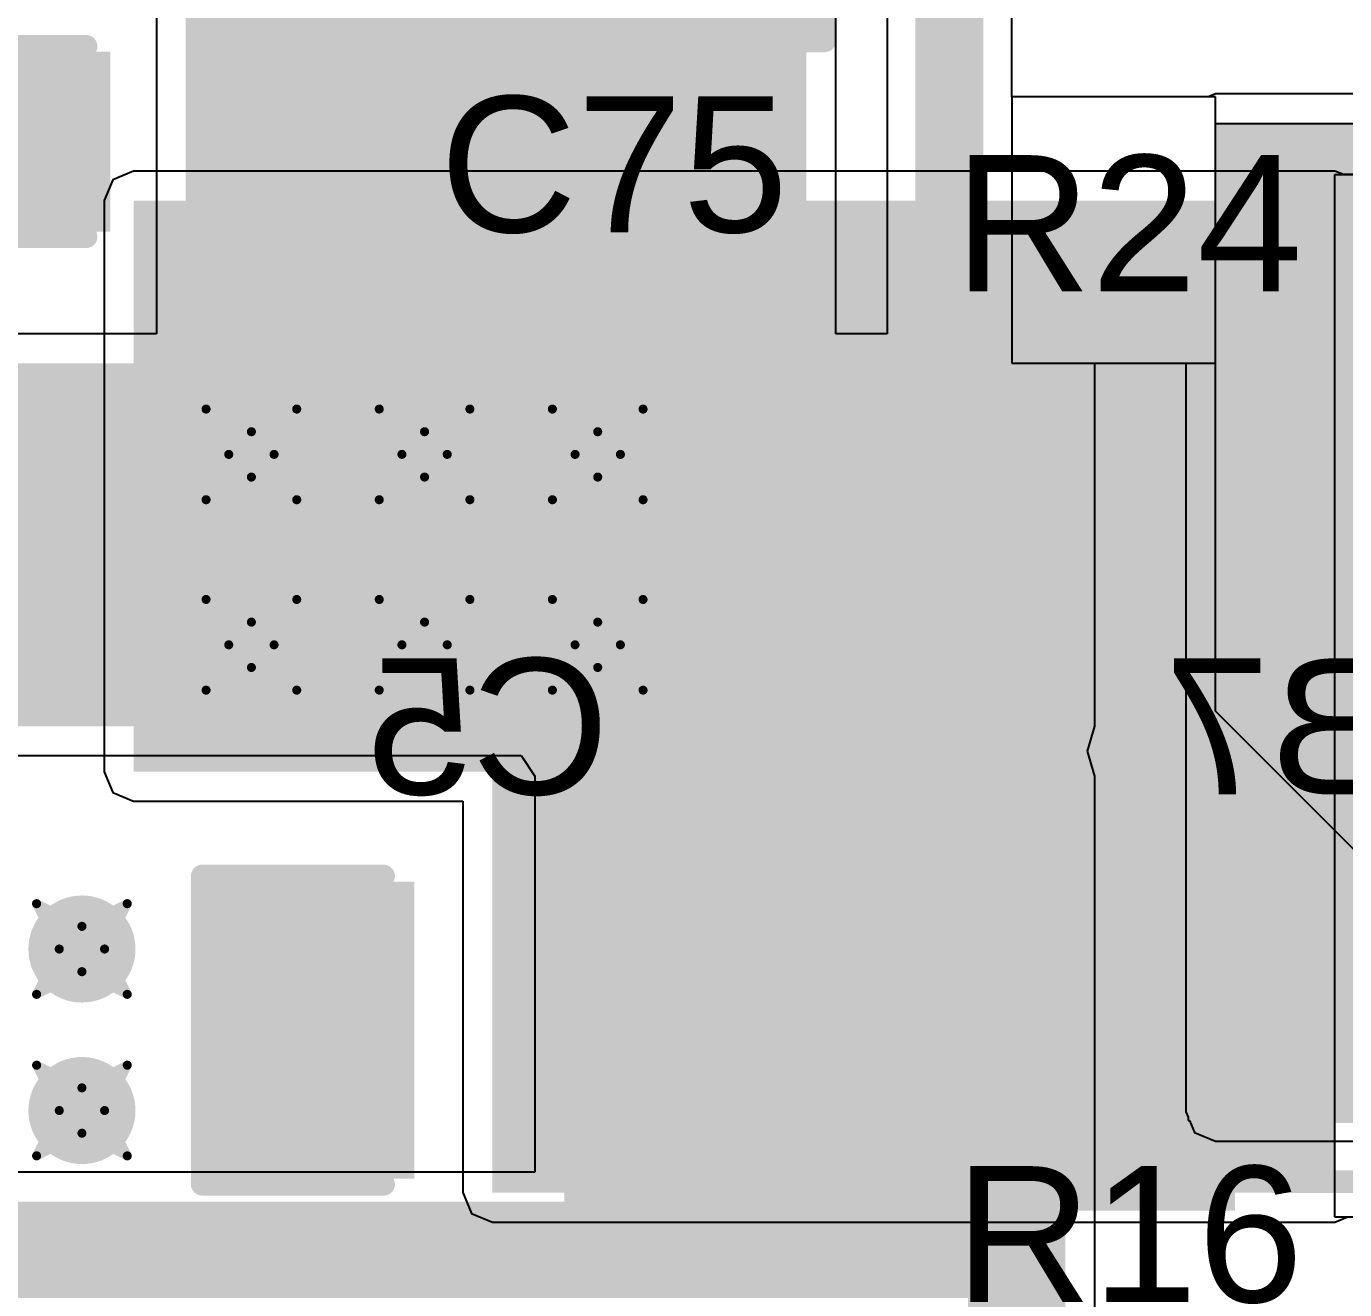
# Model space of a CAD drawing. Header units: inches. Extents: x -5 to 247, y -53 to 67.
# Drawn here: x 23.4 to 30.79, y -41.1 to -34.03 of the extents above; entities that cross this region are included whole.
import ezdxf

# ---------------------------------------------------------------- set-up
doc = ezdxf.new("R2010")
doc.units = ezdxf.units.IN
for name, color, linetype in [('Bottom Layer', 5, 'Continuous'), ('Bottom Overlay', 54, 'Continuous'), ('Bottom Paste', 16, 'Continuous'), ('Bottom Solder', 6, 'Continuous'), ('Drill Drawing', 1, 'Continuous'), ('Top Layer', 1, 'Continuous'), ('Top Overlay', 2, 'Continuous'), ('Top Paste', 8, 'Continuous'), ('Top Solder', 216, 'Continuous'), ('Via Holes', 16, 'Continuous')]:
    doc.layers.add(name, color=color, linetype=linetype)
doc.styles.add('Arial', font='', dxfattribs={"height": 0.2})
doc.styles.get('Arial').set_extended_font_data('Arial')

# ---------------------------------------------------------------- blocks, each defined once
blk = doc.blocks.new('R___1206_3')
at = {"layer": 'Top Layer'}
for points in [[(-2.032, 0.889), (-0.508, 0.889), (-0.508, -0.889), (-2.032, -0.889)], [(0.508, 0.889), (2.032, 0.889), (2.032, -0.889), (0.508, -0.889)]]:
    blk.add_hatch(color=1, dxfattribs=at).paths.add_polyline_path(points)
at = {"layer": 'Top Paste'}
for points in [[(-2.032, 0.889), (-0.508, 0.889), (-0.508, -0.889), (-2.032, -0.889)], [(0.508, 0.889), (2.032, 0.889), (2.032, -0.889), (0.508, -0.889)]]:
    blk.add_hatch(color=8, dxfattribs=at).paths.add_polyline_path(points)
at = {"layer": 'Top Solder'}
for points in [[(-2.1336, 0.9906), (-0.4064, 0.9906), (-0.4064, -0.9906), (-2.1336, -0.9906)], [(0.4064, 0.9906), (2.1336, 0.9906), (2.1336, -0.9906), (0.4064, -0.9906)]]:
    blk.add_hatch(color=216, dxfattribs=at).paths.add_polyline_path(points)
at = {"layer": 'Top Overlay'}
for points in [[(2.1336, 0.9906, 0.127, 0.127, 0), (-2.1336, 0.9906, 0.127, 0.127, 0)], [(-2.1336, 0.9906, 0.127, 0.127, 0), (-2.1336, -0.9906, 0.127, 0.127, 0)], [(2.1336, 0.9906, 0.127, 0.127, 0), (2.1336, -0.9906, 0.127, 0.127, 0)], [(2.1336, -0.9906, 0.127, 0.127, 0), (-2.1336, -0.9906, 0.127, 0.127, 0)]]:
    blk.add_lwpolyline(points, format="xyseb", dxfattribs=at)
for points in [[(-2.16535, 0.9906, 0.0635, 0.0635, 1), (-2.10185, 0.9906, 0.0635, 0.0635, 1)], [(-2.16535, 0.9906, 0.0635, 0.0635, 1), (-2.10185, 0.9906, 0.0635, 0.0635, 1)], [(2.10185, 0.9906, 0.0635, 0.0635, 1), (2.16535, 0.9906, 0.0635, 0.0635, 1)], [(2.10185, 0.9906, 0.0635, 0.0635, 1), (2.16535, 0.9906, 0.0635, 0.0635, 1)], [(-2.16535, -0.9906, 0.0635, 0.0635, 1), (-2.10185, -0.9906, 0.0635, 0.0635, 1)], [(-2.16535, -0.9906, 0.0635, 0.0635, 1), (-2.10185, -0.9906, 0.0635, 0.0635, 1)], [(2.10185, -0.9906, 0.0635, 0.0635, 1), (2.16535, -0.9906, 0.0635, 0.0635, 1)], [(2.10185, -0.9906, 0.0635, 0.0635, 1), (2.16535, -0.9906, 0.0635, 0.0635, 1)]]:
    blk.add_lwpolyline(points, format="xyseb", close=True, dxfattribs=at)
blk = doc.blocks.new('R___1206_4')
at = {"layer": 'Top Layer'}
for points in [[(-2.032, 0.889), (-0.508, 0.889), (-0.508, -0.889), (-2.032, -0.889)], [(0.508, 0.889), (2.032, 0.889), (2.032, -0.889), (0.508, -0.889)]]:
    blk.add_hatch(color=1, dxfattribs=at).paths.add_polyline_path(points)
at = {"layer": 'Top Paste'}
for points in [[(-2.032, 0.889), (-0.508, 0.889), (-0.508, -0.889), (-2.032, -0.889)], [(0.508, 0.889), (2.032, 0.889), (2.032, -0.889), (0.508, -0.889)]]:
    blk.add_hatch(color=8, dxfattribs=at).paths.add_polyline_path(points)
at = {"layer": 'Top Solder'}
for points in [[(-2.1336, 0.9906), (-0.4064, 0.9906), (-0.4064, -0.9906), (-2.1336, -0.9906)], [(0.4064, 0.9906), (2.1336, 0.9906), (2.1336, -0.9906), (0.4064, -0.9906)]]:
    blk.add_hatch(color=216, dxfattribs=at).paths.add_polyline_path(points)
at = {"layer": 'Top Overlay'}
for points in [[(2.1336, 0.9906, 0.127, 0.127, 0), (-2.1336, 0.9906, 0.127, 0.127, 0)], [(-2.1336, 0.9906, 0.127, 0.127, 0), (-2.1336, -0.9906, 0.127, 0.127, 0)], [(2.1336, 0.9906, 0.127, 0.127, 0), (2.1336, -0.9906, 0.127, 0.127, 0)], [(2.1336, -0.9906, 0.127, 0.127, 0), (-2.1336, -0.9906, 0.127, 0.127, 0)]]:
    blk.add_lwpolyline(points, format="xyseb", dxfattribs=at)
for points in [[(-2.16535, 0.9906, 0.0635, 0.0635, 1), (-2.10185, 0.9906, 0.0635, 0.0635, 1)], [(-2.16535, 0.9906, 0.0635, 0.0635, 1), (-2.10185, 0.9906, 0.0635, 0.0635, 1)], [(2.10185, 0.9906, 0.0635, 0.0635, 1), (2.16535, 0.9906, 0.0635, 0.0635, 1)], [(2.10185, 0.9906, 0.0635, 0.0635, 1), (2.16535, 0.9906, 0.0635, 0.0635, 1)], [(-2.16535, -0.9906, 0.0635, 0.0635, 1), (-2.10185, -0.9906, 0.0635, 0.0635, 1)], [(-2.16535, -0.9906, 0.0635, 0.0635, 1), (-2.10185, -0.9906, 0.0635, 0.0635, 1)], [(2.10185, -0.9906, 0.0635, 0.0635, 1), (2.16535, -0.9906, 0.0635, 0.0635, 1)], [(2.10185, -0.9906, 0.0635, 0.0635, 1), (2.16535, -0.9906, 0.0635, 0.0635, 1)]]:
    blk.add_lwpolyline(points, format="xyseb", close=True, dxfattribs=at)
blk = doc.blocks.new('R___0805_29')
at = {"layer": 'Top Layer'}
for points in [[(-1.524, 0.635), (-0.508, 0.635), (-0.508, -0.635), (-1.524, -0.635)], [(0.508, 0.635), (1.524, 0.635), (1.524, -0.635), (0.508, -0.635)]]:
    blk.add_hatch(color=1, dxfattribs=at).paths.add_polyline_path(points)
at = {"layer": 'Top Paste'}
for points in [[(-1.524, 0.635), (-0.508, 0.635), (-0.508, -0.635), (-1.524, -0.635)], [(0.508, 0.635), (1.524, 0.635), (1.524, -0.635), (0.508, -0.635)]]:
    blk.add_hatch(color=8, dxfattribs=at).paths.add_polyline_path(points)
at = {"layer": 'Top Solder'}
for points in [[(-1.6256, 0.7366), (-0.4064, 0.7366), (-0.4064, -0.7366), (-1.6256, -0.7366)], [(0.4064, 0.7366), (1.6256, 0.7366), (1.6256, -0.7366), (0.4064, -0.7366)]]:
    blk.add_hatch(color=216, dxfattribs=at).paths.add_polyline_path(points)
at = {"layer": 'Top Overlay'}
for points in [[(-1.6256, -0.7366, 0.127, 0.127, 0), (-1.6256, 0.7366, 0.127, 0.127, 0)], [(1.6256, 0.7366, 0.127, 0.127, 0), (-1.6256, 0.7366, 0.127, 0.127, 0)], [(1.6256, -0.7366, 0.127, 0.127, 0), (1.6256, 0.7366, 0.127, 0.127, 0)], [(1.6256, -0.7366, 0.127, 0.127, 0), (-1.6256, -0.7366, 0.127, 0.127, 0)]]:
    blk.add_lwpolyline(points, format="xyseb", dxfattribs=at)
for points in [[(-1.65735, 0.7366, 0.0635, 0.0635, 1), (-1.59385, 0.7366, 0.0635, 0.0635, 1)], [(-1.65735, 0.7366, 0.0635, 0.0635, 1), (-1.59385, 0.7366, 0.0635, 0.0635, 1)], [(1.59385, 0.7366, 0.0635, 0.0635, 1), (1.65735, 0.7366, 0.0635, 0.0635, 1)], [(1.59385, 0.7366, 0.0635, 0.0635, 1), (1.65735, 0.7366, 0.0635, 0.0635, 1)], [(-1.65735, -0.7366, 0.0635, 0.0635, 1), (-1.59385, -0.7366, 0.0635, 0.0635, 1)], [(-1.65735, -0.7366, 0.0635, 0.0635, 1), (-1.59385, -0.7366, 0.0635, 0.0635, 1)], [(1.59385, -0.7366, 0.0635, 0.0635, 1), (1.65735, -0.7366, 0.0635, 0.0635, 1)], [(1.59385, -0.7366, 0.0635, 0.0635, 1), (1.65735, -0.7366, 0.0635, 0.0635, 1)]]:
    blk.add_lwpolyline(points, format="xyseb", close=True, dxfattribs=at)
blk = doc.blocks.new('C___0805_B_53')
at = {"layer": 'Bottom Layer'}
for points in [[(-1.524, 0.762), (-0.508, 0.762), (-0.508, -0.762), (-1.524, -0.762)], [(0.508, 0.762), (1.524, 0.762), (1.524, -0.762), (0.508, -0.762)]]:
    blk.add_hatch(color=5, dxfattribs=at).paths.add_polyline_path(points)
at = {"layer": 'Bottom Paste'}
for points in [[(-1.524, 0.762), (-0.508, 0.762), (-0.508, -0.762), (-1.524, -0.762)], [(0.508, 0.762), (1.524, 0.762), (1.524, -0.762), (0.508, -0.762)]]:
    blk.add_hatch(color=16, dxfattribs=at).paths.add_polyline_path(points)
at = {"layer": 'Bottom Solder'}
for points in [[(-1.594, 0.832), (-0.438, 0.832), (-0.438, -0.832), (-1.594, -0.832)], [(0.438, 0.832), (1.594, 0.832), (1.594, -0.832), (0.438, -0.832)]]:
    blk.add_hatch(color=6, dxfattribs=at).paths.add_polyline_path(points)
at = {"layer": 'Bottom Overlay'}
for points in [[(-1.6256, 0.8636, 0.127, 0.127, 0), (-0.6096, 0.8636, 0.127, 0.127, 0)], [(-1.6256, -0.8636, 0.127, 0.127, 0), (-1.6256, 0.8636, 0.127, 0.127, 0)], [(0.6096, 0.8636, 0.127, 0.127, 0), (1.6256, 0.8636, 0.127, 0.127, 0)], [(1.6256, -0.8636, 0.127, 0.127, 0), (1.6256, 0.8636, 0.127, 0.127, 0)], [(-1.6256, -0.8636, 0.127, 0.127, 0), (-0.6096, -0.8636, 0.127, 0.127, 0)], [(0.6096, -0.8636, 0.127, 0.127, 0), (1.6256, -0.8636, 0.127, 0.127, 0)]]:
    blk.add_lwpolyline(points, format="xyseb", dxfattribs=at)
for points in [[(-1.6574, 0.8636, 0.0635, 0.0635, 1), (-1.5938, 0.8636, 0.0635, 0.0635, 1)], [(-1.6574, 0.8636, 0.0635, 0.0635, 1), (-1.5938, 0.8636, 0.0635, 0.0635, 1)], [(-0.6413, 0.8636, 0.0635, 0.0635, 1), (-0.5778, 0.8636, 0.0635, 0.0635, 1)], [(0.5778, 0.8636, 0.0635, 0.0635, 1), (0.6413, 0.8636, 0.0635, 0.0635, 1)], [(1.5938, 0.8636, 0.0635, 0.0635, 1), (1.6574, 0.8636, 0.0635, 0.0635, 1)], [(1.5938, 0.8636, 0.0635, 0.0635, 1), (1.6574, 0.8636, 0.0635, 0.0635, 1)], [(-1.6574, -0.8636, 0.0635, 0.0635, 1), (-1.5938, -0.8636, 0.0635, 0.0635, 1)], [(-1.6574, -0.8636, 0.0635, 0.0635, 1), (-1.5938, -0.8636, 0.0635, 0.0635, 1)], [(-0.6413, -0.8636, 0.0635, 0.0635, 1), (-0.5778, -0.8636, 0.0635, 0.0635, 1)], [(0.5778, -0.8636, 0.0635, 0.0635, 1), (0.6413, -0.8636, 0.0635, 0.0635, 1)], [(1.5938, -0.8636, 0.0635, 0.0635, 1), (1.6574, -0.8636, 0.0635, 0.0635, 1)], [(1.5938, -0.8636, 0.0635, 0.0635, 1), (1.6574, -0.8636, 0.0635, 0.0635, 1)]]:
    blk.add_lwpolyline(points, format="xyseb", close=True, dxfattribs=at)
blk = doc.blocks.new('IND_1206_B_98')
at = {"layer": 'Bottom Layer'}
for points in [[(-2.06, 0.91), (-0.66, 0.91), (-0.66, -0.91), (-2.06, -0.91)], [(0.66, 0.91), (2.06, 0.91), (2.06, -0.91), (0.66, -0.91)]]:
    blk.add_hatch(color=5, dxfattribs=at).paths.add_polyline_path(points)
at = {"layer": 'Bottom Paste'}
for points in [[(-2.06, 0.91), (-0.66, 0.91), (-0.66, -0.91), (-2.06, -0.91)], [(0.66, 0.91), (2.06, 0.91), (2.06, -0.91), (0.66, -0.91)]]:
    blk.add_hatch(color=16, dxfattribs=at).paths.add_polyline_path(points)
at = {"layer": 'Bottom Solder'}
for points in [[(-2.1616, 1.0116), (-0.5584, 1.0116), (-0.5584, -1.0116), (-2.1616, -1.0116)], [(0.5584, 1.0116), (2.1616, 1.0116), (2.1616, -1.0116), (0.5584, -1.0116)]]:
    blk.add_hatch(color=6, dxfattribs=at).paths.add_polyline_path(points)
at = {"layer": 'Bottom Overlay'}
for points in [[(0.34, 0.8492, 0.127, 0.127, 0), (-0.34, 0.8492, 0.127, 0.127, 0)], [(0.34, -0.8492, 0.127, 0.127, 0), (-0.34, -0.8492, 0.127, 0.127, 0)]]:
    blk.add_lwpolyline(points, format="xyseb", dxfattribs=at)
for points in [[(-0.3717, 0.8492, 0.0635, 0.0635, 1), (-0.3082, 0.8492, 0.0635, 0.0635, 1)], [(0.3082, 0.8492, 0.0635, 0.0635, 1), (0.3717, 0.8492, 0.0635, 0.0635, 1)], [(-0.3717, -0.8492, 0.0635, 0.0635, 1), (-0.3082, -0.8492, 0.0635, 0.0635, 1)], [(0.3082, -0.8492, 0.0635, 0.0635, 1), (0.3717, -0.8492, 0.0635, 0.0635, 1)]]:
    blk.add_lwpolyline(points, format="xyseb", close=True, dxfattribs=at)
blk = doc.blocks.new('C___0603_103')
at = {"layer": 'Top Layer'}
for points in [[(-0.381, 0.4445), (-0.381, -0.4445), (-1.143, -0.4445), (-1.143, 0.4445)], [(1.143, 0.4445), (1.143, -0.4445), (0.381, -0.4445), (0.381, 0.4445)]]:
    blk.add_hatch(color=1, dxfattribs=at).paths.add_polyline_path(points)
at = {"layer": 'Top Paste'}
for points in [[(-0.381, 0.4445), (-0.381, -0.4445), (-1.143, -0.4445), (-1.143, 0.4445)], [(1.143, 0.4445), (1.143, -0.4445), (0.381, -0.4445), (0.381, 0.4445)]]:
    blk.add_hatch(color=8, dxfattribs=at).paths.add_polyline_path(points)
at = {"layer": 'Top Solder'}
for points in [[(-0.321, 0.5045), (-0.321, -0.5045), (-1.203, -0.5045), (-1.203, 0.5045)], [(1.203, 0.5045), (1.203, -0.5045), (0.321, -0.5045), (0.321, 0.5045)]]:
    blk.add_hatch(color=216, dxfattribs=at).paths.add_polyline_path(points)
at = {"layer": 'Top Overlay'}
for points in [[(-1.2446, 0.5334, 0.127, 0.127, 0), (-0.4572, 0.5334, 0.127, 0.127, 0)], [(-1.2446, -0.5334, 0.127, 0.127, 0), (-1.2446, 0.5334, 0.127, 0.127, 0)], [(0.4572, 0.5334, 0.127, 0.127, 0), (1.2446, 0.5334, 0.127, 0.127, 0)], [(1.2446, -0.5334, 0.127, 0.127, 0), (1.2446, 0.5334, 0.127, 0.127, 0)], [(-1.2446, -0.5334, 0.127, 0.127, 0), (-0.4572, -0.5334, 0.127, 0.127, 0)], [(0.4572, -0.5334, 0.127, 0.127, 0), (1.2446, -0.5334, 0.127, 0.127, 0)]]:
    blk.add_lwpolyline(points, format="xyseb", dxfattribs=at)
for points in [[(-1.2764, 0.5334, 0.0635, 0.0635, 1), (-1.2128, 0.5334, 0.0635, 0.0635, 1)], [(-1.2764, 0.5334, 0.0635, 0.0635, 1), (-1.2128, 0.5334, 0.0635, 0.0635, 1)], [(-0.4889, 0.5334, 0.0635, 0.0635, 1), (-0.4254, 0.5334, 0.0635, 0.0635, 1)], [(0.4254, 0.5334, 0.0635, 0.0635, 1), (0.4889, 0.5334, 0.0635, 0.0635, 1)], [(1.2128, 0.5334, 0.0635, 0.0635, 1), (1.2764, 0.5334, 0.0635, 0.0635, 1)], [(1.2128, 0.5334, 0.0635, 0.0635, 1), (1.2764, 0.5334, 0.0635, 0.0635, 1)], [(-1.2764, -0.5334, 0.0635, 0.0635, 1), (-1.2128, -0.5334, 0.0635, 0.0635, 1)], [(-1.2764, -0.5334, 0.0635, 0.0635, 1), (-1.2128, -0.5334, 0.0635, 0.0635, 1)], [(-0.4889, -0.5334, 0.0635, 0.0635, 1), (-0.4254, -0.5334, 0.0635, 0.0635, 1)], [(0.4254, -0.5334, 0.0635, 0.0635, 1), (0.4889, -0.5334, 0.0635, 0.0635, 1)], [(1.2128, -0.5334, 0.0635, 0.0635, 1), (1.2764, -0.5334, 0.0635, 0.0635, 1)], [(1.2128, -0.5334, 0.0635, 0.0635, 1), (1.2764, -0.5334, 0.0635, 0.0635, 1)]]:
    blk.add_lwpolyline(points, format="xyseb", close=True, dxfattribs=at)

msp = doc.modelspace()

# ---------------------------------------------------------------- hatches: boundary and pattern name
at = {"layer": 'Bottom Layer'}
for points in [[(24.003, -38.2016), (30.734, -38.2016), (30.734, -35.0012), (24.003, -35.0012)], [(26.0136, -40.5594), (30.734, -40.5594), (30.734, -35.0012), (26.0136, -35.0012)]]:
    msp.add_hatch(color=5, dxfattribs=at).paths.add_polyline_path(points)
h = msp.add_hatch(color=5, dxfattribs=at)
edge = h.paths.add_edge_path()
edge.add_arc((24.6634, -36.4236), 0.3, 0, 360)
h = msp.add_hatch(color=5, dxfattribs=at)
edge = h.paths.add_edge_path()
edge.add_arc((25.6337, -36.4236), 0.3, 0, 360)
h = msp.add_hatch(color=5, dxfattribs=at)
edge = h.paths.add_edge_path()
edge.add_arc((26.6039, -36.4236), 0.3, 0, 360)
h = msp.add_hatch(color=5, dxfattribs=at)
edge = h.paths.add_edge_path()
edge.add_arc((24.6634, -37.4904), 0.3, 0, 360)
h = msp.add_hatch(color=5, dxfattribs=at)
edge = h.paths.add_edge_path()
edge.add_arc((25.6337, -37.4904), 0.3, 0, 360)
h = msp.add_hatch(color=5, dxfattribs=at)
edge = h.paths.add_edge_path()
edge.add_arc((26.6039, -37.4904), 0.3, 0, 360)
h = msp.add_hatch(color=5, dxfattribs=at)
edge = h.paths.add_edge_path()
edge.add_arc((23.7138, -39.1948), 0.3, 0, 360)
h = msp.add_hatch(color=5, dxfattribs=at)
edge = h.paths.add_edge_path()
edge.add_arc((23.7138, -40.0998), 0.3, 0, 360)
at = {"layer": 'Top Layer'}
for points in [[(24.2957, -37.9463), (27.7737, -37.9463), (27.7737, -33.004), (24.2957, -33.004)], [(30.065, -40.1066), (35.5604, -40.1066), (35.5604, -34.5694), (30.065, -34.5694)], [(16.0909, -37.9463), (29.224, -37.9463), (29.224, -35.9133), (16.0909, -35.9133)], [(26.416, -42.5862), (29.224, -42.5862), (29.224, -38.226), (26.416, -38.226)], [(14.8646, -42.7378), (29.2236, -42.7378), (29.2236, -40.6109), (14.8646, -40.6109)]]:
    msp.add_hatch(color=1, dxfattribs=at).paths.add_polyline_path(points)
h = msp.add_hatch(color=1, dxfattribs=at)
edge = h.paths.add_edge_path()
edge.add_arc((24.6634, -36.4236), 0.3, 0, 360)
h = msp.add_hatch(color=1, dxfattribs=at)
edge = h.paths.add_edge_path()
edge.add_arc((25.6337, -36.4236), 0.3, 0, 360)
h = msp.add_hatch(color=1, dxfattribs=at)
edge = h.paths.add_edge_path()
edge.add_arc((26.6039, -36.4236), 0.3, 0, 360)
h = msp.add_hatch(color=1, dxfattribs=at)
edge = h.paths.add_edge_path()
edge.add_arc((24.6634, -37.4904), 0.3, 0, 360)
h = msp.add_hatch(color=1, dxfattribs=at)
edge = h.paths.add_edge_path()
edge.add_arc((25.6337, -37.4904), 0.3, 0, 360)
h = msp.add_hatch(color=1, dxfattribs=at)
edge = h.paths.add_edge_path()
edge.add_arc((26.6039, -37.4904), 0.3, 0, 360)
h = msp.add_hatch(color=1, dxfattribs=at)
edge = h.paths.add_edge_path()
edge.add_arc((23.7138, -39.1948), 0.3, 0, 360)
h = msp.add_hatch(color=1, dxfattribs=at)
edge = h.paths.add_edge_path()
edge.add_arc((23.7138, -40.0998), 0.3, 0, 360)
at = {"layer": 'Via Holes'}
h = msp.add_hatch(color=7, dxfattribs=at)
edge = h.paths.add_edge_path()
edge.add_arc((24.6634, -36.4236), 0.15, 0, 360)
h = msp.add_hatch(color=7, dxfattribs=at)
edge = h.paths.add_edge_path()
edge.add_arc((25.6337, -36.4236), 0.15, 0, 360)
h = msp.add_hatch(color=7, dxfattribs=at)
edge = h.paths.add_edge_path()
edge.add_arc((26.6039, -36.4236), 0.15, 0, 360)
h = msp.add_hatch(color=7, dxfattribs=at)
edge = h.paths.add_edge_path()
edge.add_arc((24.6634, -37.4904), 0.15, 0, 360)
h = msp.add_hatch(color=7, dxfattribs=at)
edge = h.paths.add_edge_path()
edge.add_arc((25.6337, -37.4904), 0.15, 0, 360)
h = msp.add_hatch(color=7, dxfattribs=at)
edge = h.paths.add_edge_path()
edge.add_arc((26.6039, -37.4904), 0.15, 0, 360)
h = msp.add_hatch(color=7, dxfattribs=at)
edge = h.paths.add_edge_path()
edge.add_arc((23.7138, -39.1948), 0.15, 0, 360)
h = msp.add_hatch(color=7, dxfattribs=at)
edge = h.paths.add_edge_path()
edge.add_arc((23.7138, -40.0998), 0.15, 0, 360)

# ---------------------------------------------------------------- linework, layer by layer
at = {"layer": 'Bottom Layer'}
for p, q in [((24.003, -34.8362), (23.8864, -34.8846)), ((30.734, -34.8362), (24.003, -34.8362)), ((30.782, -34.8561), (30.734, -34.8362)), ((30.734, -40.6966), (30.734, -34.8561)), ((30.734, -34.8561), (31.394, -34.8561)), ((31.346, -34.8561), (30.782, -34.8561)), ((23.8864, -34.8846), (23.838, -35.0012)), ((23.838, -35.0012), (23.838, -38.2016)), ((23.838, -38.2016), (23.8864, -38.3182)), ((23.8864, -38.3182), (24.003, -38.3666)), ((24.003, -38.3666), (25.8487, -38.3666)), ((25.8487, -38.3666), (25.8487, -40.5594)), ((25.8487, -40.5594), (25.897, -40.676)), ((25.897, -40.676), (26.0136, -40.7244)), ((31.394, -40.6966), (30.734, -40.6966)), ((30.734, -40.7244), (30.8011, -40.6966)), ((26.0136, -40.7244), (30.734, -40.7244))]:
    msp.add_line(p, q, dxfattribs=at)
at = {"layer": 'Drill Drawing'}
for points in [[(24.4094, -36.1696, 0.0508, 0.0508, 0), (24.6634, -36.2966, 0.0508, 0.0508, 0)], [(24.4094, -36.1696, 0.0508, 0.0508, 0), (24.5364, -36.4236, 0.0508, 0.0508, 0)], [(24.6634, -36.2966, 0.0508, 0.0508, 0), (24.9174, -36.1696, 0.0508, 0.0508, 0)], [(24.7904, -36.4236, 0.0508, 0.0508, 0), (24.9174, -36.1696, 0.0508, 0.0508, 0)], [(25.3797, -36.1696, 0.0508, 0.0508, 0), (25.6337, -36.2966, 0.0508, 0.0508, 0)], [(25.3797, -36.1696, 0.0508, 0.0508, 0), (25.5067, -36.4236, 0.0508, 0.0508, 0)], [(25.6337, -36.2966, 0.0508, 0.0508, 0), (25.8877, -36.1696, 0.0508, 0.0508, 0)], [(25.7607, -36.4236, 0.0508, 0.0508, 0), (25.8877, -36.1696, 0.0508, 0.0508, 0)], [(26.3499, -36.1696, 0.0508, 0.0508, 0), (26.6039, -36.2966, 0.0508, 0.0508, 0)], [(26.3499, -36.1696, 0.0508, 0.0508, 0), (26.4769, -36.4236, 0.0508, 0.0508, 0)], [(26.6039, -36.2966, 0.0508, 0.0508, 0), (26.8579, -36.1696, 0.0508, 0.0508, 0)], [(26.7309, -36.4236, 0.0508, 0.0508, 0), (26.8579, -36.1696, 0.0508, 0.0508, 0)], [(24.4094, -36.6776, 0.0508, 0.0508, 0), (24.5364, -36.4236, 0.0508, 0.0508, 0)], [(24.7904, -36.4236, 0.0508, 0.0508, 0), (24.9174, -36.6776, 0.0508, 0.0508, 0)], [(25.3797, -36.6776, 0.0508, 0.0508, 0), (25.5067, -36.4236, 0.0508, 0.0508, 0)], [(25.7607, -36.4236, 0.0508, 0.0508, 0), (25.8877, -36.6776, 0.0508, 0.0508, 0)], [(26.3499, -36.6776, 0.0508, 0.0508, 0), (26.4769, -36.4236, 0.0508, 0.0508, 0)], [(26.7309, -36.4236, 0.0508, 0.0508, 0), (26.8579, -36.6776, 0.0508, 0.0508, 0)], [(24.4094, -36.6776, 0.0508, 0.0508, 0), (24.6634, -36.5506, 0.0508, 0.0508, 0)], [(24.6634, -36.5506, 0.0508, 0.0508, 0), (24.9174, -36.6776, 0.0508, 0.0508, 0)], [(25.3797, -36.6776, 0.0508, 0.0508, 0), (25.6337, -36.5506, 0.0508, 0.0508, 0)], [(25.6337, -36.5506, 0.0508, 0.0508, 0), (25.8877, -36.6776, 0.0508, 0.0508, 0)], [(26.3499, -36.6776, 0.0508, 0.0508, 0), (26.6039, -36.5506, 0.0508, 0.0508, 0)], [(26.6039, -36.5506, 0.0508, 0.0508, 0), (26.8579, -36.6776, 0.0508, 0.0508, 0)], [(24.4094, -37.2364, 0.0508, 0.0508, 0), (24.6634, -37.3634, 0.0508, 0.0508, 0)], [(24.4094, -37.2364, 0.0508, 0.0508, 0), (24.5364, -37.4904, 0.0508, 0.0508, 0)], [(24.6634, -37.3634, 0.0508, 0.0508, 0), (24.9174, -37.2364, 0.0508, 0.0508, 0)], [(24.7904, -37.4904, 0.0508, 0.0508, 0), (24.9174, -37.2364, 0.0508, 0.0508, 0)], [(25.3797, -37.2364, 0.0508, 0.0508, 0), (25.6337, -37.3634, 0.0508, 0.0508, 0)], [(25.3797, -37.2364, 0.0508, 0.0508, 0), (25.5067, -37.4904, 0.0508, 0.0508, 0)], [(25.6337, -37.3634, 0.0508, 0.0508, 0), (25.8877, -37.2364, 0.0508, 0.0508, 0)], [(25.7607, -37.4904, 0.0508, 0.0508, 0), (25.8877, -37.2364, 0.0508, 0.0508, 0)], [(26.3499, -37.2364, 0.0508, 0.0508, 0), (26.6039, -37.3634, 0.0508, 0.0508, 0)], [(26.3499, -37.2364, 0.0508, 0.0508, 0), (26.4769, -37.4904, 0.0508, 0.0508, 0)], [(26.6039, -37.3634, 0.0508, 0.0508, 0), (26.8579, -37.2364, 0.0508, 0.0508, 0)], [(26.7309, -37.4904, 0.0508, 0.0508, 0), (26.8579, -37.2364, 0.0508, 0.0508, 0)], [(24.4094, -37.7444, 0.0508, 0.0508, 0), (24.5364, -37.4904, 0.0508, 0.0508, 0)], [(24.7904, -37.4904, 0.0508, 0.0508, 0), (24.9174, -37.7444, 0.0508, 0.0508, 0)], [(25.3797, -37.7444, 0.0508, 0.0508, 0), (25.5067, -37.4904, 0.0508, 0.0508, 0)], [(25.7607, -37.4904, 0.0508, 0.0508, 0), (25.8877, -37.7444, 0.0508, 0.0508, 0)], [(26.3499, -37.7444, 0.0508, 0.0508, 0), (26.4769, -37.4904, 0.0508, 0.0508, 0)], [(26.7309, -37.4904, 0.0508, 0.0508, 0), (26.8579, -37.7444, 0.0508, 0.0508, 0)], [(24.4094, -37.7444, 0.0508, 0.0508, 0), (24.6634, -37.6174, 0.0508, 0.0508, 0)], [(24.6634, -37.6174, 0.0508, 0.0508, 0), (24.9174, -37.7444, 0.0508, 0.0508, 0)], [(25.3797, -37.7444, 0.0508, 0.0508, 0), (25.6337, -37.6174, 0.0508, 0.0508, 0)], [(25.6337, -37.6174, 0.0508, 0.0508, 0), (25.8877, -37.7444, 0.0508, 0.0508, 0)], [(26.3499, -37.7444, 0.0508, 0.0508, 0), (26.6039, -37.6174, 0.0508, 0.0508, 0)], [(26.6039, -37.6174, 0.0508, 0.0508, 0), (26.8579, -37.7444, 0.0508, 0.0508, 0)], [(23.4598, -38.9408, 0.0508, 0.0508, 0), (23.7138, -39.0678, 0.0508, 0.0508, 0)], [(23.4598, -38.9408, 0.0508, 0.0508, 0), (23.5868, -39.1948, 0.0508, 0.0508, 0)], [(23.7138, -39.0678, 0.0508, 0.0508, 0), (23.9678, -38.9408, 0.0508, 0.0508, 0)], [(23.8408, -39.1948, 0.0508, 0.0508, 0), (23.9678, -38.9408, 0.0508, 0.0508, 0)], [(23.4598, -39.4488, 0.0508, 0.0508, 0), (23.5868, -39.1948, 0.0508, 0.0508, 0)], [(23.8408, -39.1948, 0.0508, 0.0508, 0), (23.9678, -39.4488, 0.0508, 0.0508, 0)], [(23.4598, -39.4488, 0.0508, 0.0508, 0), (23.7138, -39.3218, 0.0508, 0.0508, 0)], [(23.7138, -39.3218, 0.0508, 0.0508, 0), (23.9678, -39.4488, 0.0508, 0.0508, 0)], [(23.4598, -39.8458, 0.0508, 0.0508, 0), (23.7138, -39.9728, 0.0508, 0.0508, 0)], [(23.4598, -39.8458, 0.0508, 0.0508, 0), (23.5868, -40.0998, 0.0508, 0.0508, 0)], [(23.7138, -39.9728, 0.0508, 0.0508, 0), (23.9678, -39.8458, 0.0508, 0.0508, 0)], [(23.8408, -40.0998, 0.0508, 0.0508, 0), (23.9678, -39.8458, 0.0508, 0.0508, 0)], [(23.4598, -40.3538, 0.0508, 0.0508, 0), (23.5868, -40.0998, 0.0508, 0.0508, 0)], [(23.8408, -40.0998, 0.0508, 0.0508, 0), (23.9678, -40.3538, 0.0508, 0.0508, 0)], [(23.4598, -40.3538, 0.0508, 0.0508, 0), (23.7138, -40.2268, 0.0508, 0.0508, 0)], [(23.7138, -40.2268, 0.0508, 0.0508, 0), (23.9678, -40.3538, 0.0508, 0.0508, 0)]]:
    msp.add_lwpolyline(points, format="xyseb", dxfattribs=at)
for points in [[(24.3967, -36.1696, 0.0254, 0.0254, 1), (24.4221, -36.1696, 0.0254, 0.0254, 1)], [(24.3967, -36.1696, 0.0254, 0.0254, 1), (24.4221, -36.1696, 0.0254, 0.0254, 1)], [(24.9047, -36.1696, 0.0254, 0.0254, 1), (24.9301, -36.1696, 0.0254, 0.0254, 1)], [(24.9047, -36.1696, 0.0254, 0.0254, 1), (24.9301, -36.1696, 0.0254, 0.0254, 1)], [(25.367, -36.1696, 0.0254, 0.0254, 1), (25.3924, -36.1696, 0.0254, 0.0254, 1)], [(25.367, -36.1696, 0.0254, 0.0254, 1), (25.3924, -36.1696, 0.0254, 0.0254, 1)], [(25.875, -36.1696, 0.0254, 0.0254, 1), (25.9004, -36.1696, 0.0254, 0.0254, 1)], [(25.875, -36.1696, 0.0254, 0.0254, 1), (25.9004, -36.1696, 0.0254, 0.0254, 1)], [(26.3372, -36.1696, 0.0254, 0.0254, 1), (26.3626, -36.1696, 0.0254, 0.0254, 1)], [(26.3372, -36.1696, 0.0254, 0.0254, 1), (26.3626, -36.1696, 0.0254, 0.0254, 1)], [(26.8452, -36.1696, 0.0254, 0.0254, 1), (26.8706, -36.1696, 0.0254, 0.0254, 1)], [(26.8452, -36.1696, 0.0254, 0.0254, 1), (26.8706, -36.1696, 0.0254, 0.0254, 1)], [(24.6507, -36.2966, 0.0254, 0.0254, 1), (24.6761, -36.2966, 0.0254, 0.0254, 1)], [(24.6507, -36.2966, 0.0254, 0.0254, 1), (24.6761, -36.2966, 0.0254, 0.0254, 1)], [(25.621, -36.2966, 0.0254, 0.0254, 1), (25.6464, -36.2966, 0.0254, 0.0254, 1)], [(25.621, -36.2966, 0.0254, 0.0254, 1), (25.6464, -36.2966, 0.0254, 0.0254, 1)], [(26.5912, -36.2966, 0.0254, 0.0254, 1), (26.6166, -36.2966, 0.0254, 0.0254, 1)], [(26.5912, -36.2966, 0.0254, 0.0254, 1), (26.6166, -36.2966, 0.0254, 0.0254, 1)], [(24.5237, -36.4236, 0.0254, 0.0254, 1), (24.5491, -36.4236, 0.0254, 0.0254, 1)], [(24.5237, -36.4236, 0.0254, 0.0254, 1), (24.5491, -36.4236, 0.0254, 0.0254, 1)], [(24.7777, -36.4236, 0.0254, 0.0254, 1), (24.8031, -36.4236, 0.0254, 0.0254, 1)], [(24.7777, -36.4236, 0.0254, 0.0254, 1), (24.8031, -36.4236, 0.0254, 0.0254, 1)], [(25.494, -36.4236, 0.0254, 0.0254, 1), (25.5194, -36.4236, 0.0254, 0.0254, 1)], [(25.494, -36.4236, 0.0254, 0.0254, 1), (25.5194, -36.4236, 0.0254, 0.0254, 1)], [(25.748, -36.4236, 0.0254, 0.0254, 1), (25.7734, -36.4236, 0.0254, 0.0254, 1)], [(25.748, -36.4236, 0.0254, 0.0254, 1), (25.7734, -36.4236, 0.0254, 0.0254, 1)], [(26.4642, -36.4236, 0.0254, 0.0254, 1), (26.4896, -36.4236, 0.0254, 0.0254, 1)], [(26.4642, -36.4236, 0.0254, 0.0254, 1), (26.4896, -36.4236, 0.0254, 0.0254, 1)], [(26.7182, -36.4236, 0.0254, 0.0254, 1), (26.7436, -36.4236, 0.0254, 0.0254, 1)], [(26.7182, -36.4236, 0.0254, 0.0254, 1), (26.7436, -36.4236, 0.0254, 0.0254, 1)], [(24.6507, -36.5506, 0.0254, 0.0254, 1), (24.6761, -36.5506, 0.0254, 0.0254, 1)], [(24.6507, -36.5506, 0.0254, 0.0254, 1), (24.6761, -36.5506, 0.0254, 0.0254, 1)], [(25.621, -36.5506, 0.0254, 0.0254, 1), (25.6464, -36.5506, 0.0254, 0.0254, 1)], [(25.621, -36.5506, 0.0254, 0.0254, 1), (25.6464, -36.5506, 0.0254, 0.0254, 1)], [(26.5912, -36.5506, 0.0254, 0.0254, 1), (26.6166, -36.5506, 0.0254, 0.0254, 1)], [(26.5912, -36.5506, 0.0254, 0.0254, 1), (26.6166, -36.5506, 0.0254, 0.0254, 1)], [(24.3967, -36.6776, 0.0254, 0.0254, 1), (24.4221, -36.6776, 0.0254, 0.0254, 1)], [(24.3967, -36.6776, 0.0254, 0.0254, 1), (24.4221, -36.6776, 0.0254, 0.0254, 1)], [(24.9047, -36.6776, 0.0254, 0.0254, 1), (24.9301, -36.6776, 0.0254, 0.0254, 1)], [(24.9047, -36.6776, 0.0254, 0.0254, 1), (24.9301, -36.6776, 0.0254, 0.0254, 1)], [(25.367, -36.6776, 0.0254, 0.0254, 1), (25.3924, -36.6776, 0.0254, 0.0254, 1)], [(25.367, -36.6776, 0.0254, 0.0254, 1), (25.3924, -36.6776, 0.0254, 0.0254, 1)], [(25.875, -36.6776, 0.0254, 0.0254, 1), (25.9004, -36.6776, 0.0254, 0.0254, 1)], [(25.875, -36.6776, 0.0254, 0.0254, 1), (25.9004, -36.6776, 0.0254, 0.0254, 1)], [(26.3372, -36.6776, 0.0254, 0.0254, 1), (26.3626, -36.6776, 0.0254, 0.0254, 1)], [(26.3372, -36.6776, 0.0254, 0.0254, 1), (26.3626, -36.6776, 0.0254, 0.0254, 1)], [(26.8452, -36.6776, 0.0254, 0.0254, 1), (26.8706, -36.6776, 0.0254, 0.0254, 1)], [(26.8452, -36.6776, 0.0254, 0.0254, 1), (26.8706, -36.6776, 0.0254, 0.0254, 1)], [(24.3967, -37.2364, 0.0254, 0.0254, 1), (24.4221, -37.2364, 0.0254, 0.0254, 1)], [(24.3967, -37.2364, 0.0254, 0.0254, 1), (24.4221, -37.2364, 0.0254, 0.0254, 1)], [(24.9047, -37.2364, 0.0254, 0.0254, 1), (24.9301, -37.2364, 0.0254, 0.0254, 1)], [(24.9047, -37.2364, 0.0254, 0.0254, 1), (24.9301, -37.2364, 0.0254, 0.0254, 1)], [(25.367, -37.2364, 0.0254, 0.0254, 1), (25.3924, -37.2364, 0.0254, 0.0254, 1)], [(25.367, -37.2364, 0.0254, 0.0254, 1), (25.3924, -37.2364, 0.0254, 0.0254, 1)], [(25.875, -37.2364, 0.0254, 0.0254, 1), (25.9004, -37.2364, 0.0254, 0.0254, 1)], [(25.875, -37.2364, 0.0254, 0.0254, 1), (25.9004, -37.2364, 0.0254, 0.0254, 1)], [(26.3372, -37.2364, 0.0254, 0.0254, 1), (26.3626, -37.2364, 0.0254, 0.0254, 1)], [(26.3372, -37.2364, 0.0254, 0.0254, 1), (26.3626, -37.2364, 0.0254, 0.0254, 1)], [(26.8452, -37.2364, 0.0254, 0.0254, 1), (26.8706, -37.2364, 0.0254, 0.0254, 1)], [(26.8452, -37.2364, 0.0254, 0.0254, 1), (26.8706, -37.2364, 0.0254, 0.0254, 1)], [(24.6507, -37.3634, 0.0254, 0.0254, 1), (24.6761, -37.3634, 0.0254, 0.0254, 1)], [(24.6507, -37.3634, 0.0254, 0.0254, 1), (24.6761, -37.3634, 0.0254, 0.0254, 1)], [(25.621, -37.3634, 0.0254, 0.0254, 1), (25.6464, -37.3634, 0.0254, 0.0254, 1)], [(25.621, -37.3634, 0.0254, 0.0254, 1), (25.6464, -37.3634, 0.0254, 0.0254, 1)], [(26.5912, -37.3634, 0.0254, 0.0254, 1), (26.6166, -37.3634, 0.0254, 0.0254, 1)], [(26.5912, -37.3634, 0.0254, 0.0254, 1), (26.6166, -37.3634, 0.0254, 0.0254, 1)], [(24.5237, -37.4904, 0.0254, 0.0254, 1), (24.5491, -37.4904, 0.0254, 0.0254, 1)], [(24.5237, -37.4904, 0.0254, 0.0254, 1), (24.5491, -37.4904, 0.0254, 0.0254, 1)], [(24.7777, -37.4904, 0.0254, 0.0254, 1), (24.8031, -37.4904, 0.0254, 0.0254, 1)], [(24.7777, -37.4904, 0.0254, 0.0254, 1), (24.8031, -37.4904, 0.0254, 0.0254, 1)], [(25.494, -37.4904, 0.0254, 0.0254, 1), (25.5194, -37.4904, 0.0254, 0.0254, 1)], [(25.494, -37.4904, 0.0254, 0.0254, 1), (25.5194, -37.4904, 0.0254, 0.0254, 1)], [(25.748, -37.4904, 0.0254, 0.0254, 1), (25.7734, -37.4904, 0.0254, 0.0254, 1)], [(25.748, -37.4904, 0.0254, 0.0254, 1), (25.7734, -37.4904, 0.0254, 0.0254, 1)], [(26.4642, -37.4904, 0.0254, 0.0254, 1), (26.4896, -37.4904, 0.0254, 0.0254, 1)], [(26.4642, -37.4904, 0.0254, 0.0254, 1), (26.4896, -37.4904, 0.0254, 0.0254, 1)], [(26.7182, -37.4904, 0.0254, 0.0254, 1), (26.7436, -37.4904, 0.0254, 0.0254, 1)], [(26.7182, -37.4904, 0.0254, 0.0254, 1), (26.7436, -37.4904, 0.0254, 0.0254, 1)], [(24.6507, -37.6174, 0.0254, 0.0254, 1), (24.6761, -37.6174, 0.0254, 0.0254, 1)], [(24.6507, -37.6174, 0.0254, 0.0254, 1), (24.6761, -37.6174, 0.0254, 0.0254, 1)], [(25.621, -37.6174, 0.0254, 0.0254, 1), (25.6464, -37.6174, 0.0254, 0.0254, 1)], [(25.621, -37.6174, 0.0254, 0.0254, 1), (25.6464, -37.6174, 0.0254, 0.0254, 1)], [(26.5912, -37.6174, 0.0254, 0.0254, 1), (26.6166, -37.6174, 0.0254, 0.0254, 1)], [(26.5912, -37.6174, 0.0254, 0.0254, 1), (26.6166, -37.6174, 0.0254, 0.0254, 1)], [(24.3967, -37.7444, 0.0254, 0.0254, 1), (24.4221, -37.7444, 0.0254, 0.0254, 1)], [(24.3967, -37.7444, 0.0254, 0.0254, 1), (24.4221, -37.7444, 0.0254, 0.0254, 1)], [(24.9047, -37.7444, 0.0254, 0.0254, 1), (24.9301, -37.7444, 0.0254, 0.0254, 1)], [(24.9047, -37.7444, 0.0254, 0.0254, 1), (24.9301, -37.7444, 0.0254, 0.0254, 1)], [(25.367, -37.7444, 0.0254, 0.0254, 1), (25.3924, -37.7444, 0.0254, 0.0254, 1)], [(25.367, -37.7444, 0.0254, 0.0254, 1), (25.3924, -37.7444, 0.0254, 0.0254, 1)], [(25.875, -37.7444, 0.0254, 0.0254, 1), (25.9004, -37.7444, 0.0254, 0.0254, 1)], [(25.875, -37.7444, 0.0254, 0.0254, 1), (25.9004, -37.7444, 0.0254, 0.0254, 1)], [(26.3372, -37.7444, 0.0254, 0.0254, 1), (26.3626, -37.7444, 0.0254, 0.0254, 1)], [(26.3372, -37.7444, 0.0254, 0.0254, 1), (26.3626, -37.7444, 0.0254, 0.0254, 1)], [(26.8452, -37.7444, 0.0254, 0.0254, 1), (26.8706, -37.7444, 0.0254, 0.0254, 1)], [(26.8452, -37.7444, 0.0254, 0.0254, 1), (26.8706, -37.7444, 0.0254, 0.0254, 1)], [(23.4471, -38.9408, 0.0254, 0.0254, 1), (23.4725, -38.9408, 0.0254, 0.0254, 1)], [(23.4471, -38.9408, 0.0254, 0.0254, 1), (23.4725, -38.9408, 0.0254, 0.0254, 1)], [(23.9551, -38.9408, 0.0254, 0.0254, 1), (23.9805, -38.9408, 0.0254, 0.0254, 1)], [(23.9551, -38.9408, 0.0254, 0.0254, 1), (23.9805, -38.9408, 0.0254, 0.0254, 1)], [(23.7011, -39.0678, 0.0254, 0.0254, 1), (23.7265, -39.0678, 0.0254, 0.0254, 1)], [(23.7011, -39.0678, 0.0254, 0.0254, 1), (23.7265, -39.0678, 0.0254, 0.0254, 1)], [(23.5741, -39.1948, 0.0254, 0.0254, 1), (23.5995, -39.1948, 0.0254, 0.0254, 1)], [(23.5741, -39.1948, 0.0254, 0.0254, 1), (23.5995, -39.1948, 0.0254, 0.0254, 1)], [(23.8281, -39.1948, 0.0254, 0.0254, 1), (23.8535, -39.1948, 0.0254, 0.0254, 1)], [(23.8281, -39.1948, 0.0254, 0.0254, 1), (23.8535, -39.1948, 0.0254, 0.0254, 1)], [(23.7011, -39.3218, 0.0254, 0.0254, 1), (23.7265, -39.3218, 0.0254, 0.0254, 1)], [(23.7011, -39.3218, 0.0254, 0.0254, 1), (23.7265, -39.3218, 0.0254, 0.0254, 1)], [(23.4471, -39.4488, 0.0254, 0.0254, 1), (23.4725, -39.4488, 0.0254, 0.0254, 1)], [(23.4471, -39.4488, 0.0254, 0.0254, 1), (23.4725, -39.4488, 0.0254, 0.0254, 1)], [(23.9551, -39.4488, 0.0254, 0.0254, 1), (23.9805, -39.4488, 0.0254, 0.0254, 1)], [(23.9551, -39.4488, 0.0254, 0.0254, 1), (23.9805, -39.4488, 0.0254, 0.0254, 1)], [(23.4471, -39.8458, 0.0254, 0.0254, 1), (23.4725, -39.8458, 0.0254, 0.0254, 1)], [(23.4471, -39.8458, 0.0254, 0.0254, 1), (23.4725, -39.8458, 0.0254, 0.0254, 1)], [(23.9551, -39.8458, 0.0254, 0.0254, 1), (23.9805, -39.8458, 0.0254, 0.0254, 1)], [(23.9551, -39.8458, 0.0254, 0.0254, 1), (23.9805, -39.8458, 0.0254, 0.0254, 1)], [(23.7011, -39.9728, 0.0254, 0.0254, 1), (23.7265, -39.9728, 0.0254, 0.0254, 1)], [(23.7011, -39.9728, 0.0254, 0.0254, 1), (23.7265, -39.9728, 0.0254, 0.0254, 1)], [(23.5741, -40.0998, 0.0254, 0.0254, 1), (23.5995, -40.0998, 0.0254, 0.0254, 1)], [(23.5741, -40.0998, 0.0254, 0.0254, 1), (23.5995, -40.0998, 0.0254, 0.0254, 1)], [(23.8281, -40.0998, 0.0254, 0.0254, 1), (23.8535, -40.0998, 0.0254, 0.0254, 1)], [(23.8281, -40.0998, 0.0254, 0.0254, 1), (23.8535, -40.0998, 0.0254, 0.0254, 1)], [(23.7011, -40.2268, 0.0254, 0.0254, 1), (23.7265, -40.2268, 0.0254, 0.0254, 1)], [(23.7011, -40.2268, 0.0254, 0.0254, 1), (23.7265, -40.2268, 0.0254, 0.0254, 1)], [(23.4471, -40.3538, 0.0254, 0.0254, 1), (23.4725, -40.3538, 0.0254, 0.0254, 1)], [(23.4471, -40.3538, 0.0254, 0.0254, 1), (23.4725, -40.3538, 0.0254, 0.0254, 1)], [(23.9551, -40.3538, 0.0254, 0.0254, 1), (23.9805, -40.3538, 0.0254, 0.0254, 1)], [(23.9551, -40.3538, 0.0254, 0.0254, 1), (23.9805, -40.3538, 0.0254, 0.0254, 1)]]:
    msp.add_lwpolyline(points, format="xyseb", close=True, dxfattribs=at)
at = {"layer": 'Top Layer'}
for p, q in [((28.9246, -34.4203), (28.9246, -28.596)), ((28.2254, -28.7408), (28.2254, -35.7484)), ((24.1307, -33.004), (24.1307, -35.7484)), ((27.9386, -35.7484), (27.9386, -33.004)), ((30.065, -34.4203), (28.9246, -34.4203)), ((28.9246, -34.4203), (28.9246, -35.9133)), ((30.0268, -34.4203), (28.9246, -34.4203)), ((30.065, -34.4044), (30.0268, -34.4203)), ((35.5604, -34.4044), (30.065, -34.4044)), ((30.065, -35.9133), (30.065, -34.4203)), ((30.065, -35.9133), (30.065, -34.5694)), ((30.065, -34.5694), (35.5604, -34.5694)), ((24.1307, -35.7484), (16.9996, -35.7484)), ((28.2254, -35.7484), (27.9386, -35.7484)), ((28.9246, -35.9133), (30.065, -35.9133)), ((29.3889, -37.9463), (29.3889, -35.9133)), ((29.3889, -35.9133), (29.9, -35.9133)), ((29.9, -35.9133), (29.9, -37.8628)), ((30.065, -37.8628), (30.065, -35.9133)), ((29.9, -37.8628), (29.9, -40.1066)), ((34.036, -41.8338), (30.065, -37.8628)), ((29.3475, -38.0862), (29.3889, -37.9463)), ((21.2343, -38.1113), (26.1744, -38.1113)), ((26.1744, -38.1113), (26.251, -38.226)), ((29.3889, -38.226), (29.3475, -38.0862)), ((26.251, -38.226), (26.251, -40.446)), ((29.3889, -41.8777), (29.3889, -38.226)), ((29.9, -40.1066), (29.9126, -40.1369)), ((29.9126, -40.1369), (29.9126, -40.1564)), ((29.9126, -40.1564), (29.9206, -40.1564)), ((29.9206, -40.1564), (29.9483, -40.2232)), ((29.9483, -40.2232), (30.065, -40.2716)), ((30.065, -40.2716), (32.2405, -40.2716)), ((26.251, -40.446), (21.2909, -40.446))]:
    msp.add_line(p, q, dxfattribs=at)
for points in [[(28.575, -36.53, 0.381, 0.381, 0), (28.575, -28.596, 0.381, 0.381, 0)], [(28.575, -36.53, 0.381, 0.381, 0), (28.6004, -36.5554, 0.381, 0.381, 0)], [(28.287, -36.8689, 0.381, 0.381, 0), (28.6004, -36.5554, 0.381, 0.381, 0)]]:
    msp.add_lwpolyline(points, format="xyseb", dxfattribs=at)
for points in [[(28.4797, -36.53, 0.1905, 0.1905, 1), (28.6702, -36.53, 0.1905, 0.1905, 1)], [(28.4797, -36.53, 0.1905, 0.1905, 1), (28.6702, -36.53, 0.1905, 0.1905, 1)], [(28.5052, -36.5554, 0.1905, 0.1905, 1), (28.6957, -36.5554, 0.1905, 0.1905, 1)], [(28.5052, -36.5554, 0.1905, 0.1905, 1), (28.6957, -36.5554, 0.1905, 0.1905, 1)], [(28.1917, -36.8689, 0.1905, 0.1905, 1), (28.3822, -36.8689, 0.1905, 0.1905, 1)]]:
    msp.add_lwpolyline(points, format="xyseb", close=True, dxfattribs=at)

# ---------------------------------------------------------------- block references
for name, p, rotation in [('R___0805_29', (27.1387, -32.481), 270), ('R___1206_3', (29.557, -36.8689), 180), ('R___1206_4', (29.557, -39.115), 180), ('IND_1206_B_98', (30.734, -39.6494), 180)]:
    msp.add_blockref(name, p, dxfattribs=dict(rotation=rotation))
for name, p in [('C___0603_103', (24.1941, -34.671)), ('C___0805_B_53', (26.0136, -39.6494))]:
    msp.add_blockref(name, p)

# ---------------------------------------------------------------- texts
at = {"layer": 'Bottom Overlay', "style": 'Arial', "text_generation_flag": 2}
for s, p in [('C5', (26.6698, -38.3285)), ('FB7', (31.7307, -38.3285))]:
    msp.add_text(s, height=0.762, dxfattribs=at).set_placement(p)
at = {"layer": 'Top Overlay', "style": 'Arial'}
for s, p in [('C75', (25.7184, -35.1789)), ('R24', (28.6007, -35.5091)), ('R16', (28.6048, -41.1733))]:
    msp.add_text(s, height=0.762, dxfattribs=at).set_placement(p)

doc.saveas('drawing.dxf')
